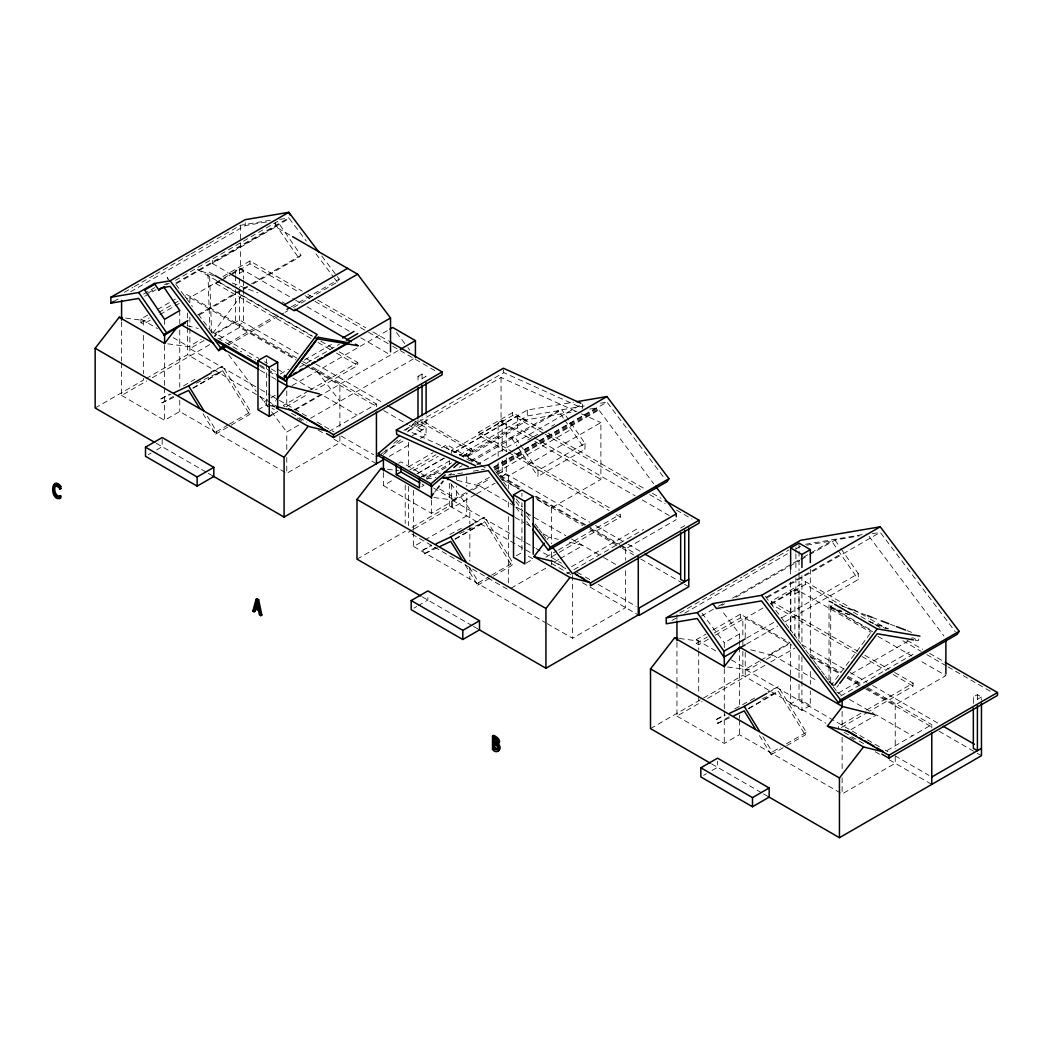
<?xml version="1.0" encoding="UTF-8"?>
<svg xmlns="http://www.w3.org/2000/svg" width="1050" height="1050" viewBox="0 0 1050 1050"><rect width="100%" height="100%" fill="white"/><g stroke="black" fill="none" stroke-linecap="round" stroke-linejoin="round"><path stroke-width="0.75" stroke-dasharray="5 3.75" d="M915.141 640.185L918.278 640.71L919.406 637.652M203.031 413.779L215.578 434.162L216.694 431.484L228.047 424.935M231.184 425.145L249.637 414.488L250.753 411.823L222.705 366.253L210.984 371.766M465.124 564.808L477.671 585.191L478.787 582.514L490.14 575.964M493.277 576.174L511.731 565.517L512.846 562.852L484.798 517.283L474.548 522.099M759.478 735.63L771.186 754.648L772.301 751.971L780.806 747.062M786.791 745.631L805.245 734.974L806.361 732.309L778.312 686.739L768.049 691.556M831.233 607.084L830.957 607.74L872.235 631.575L872.511 630.919L831.233 607.084L841.824 611.113M911.229 638.177L913.29 637.836L918.278 640.71M293.527 307.414L337.326 282.122L339.268 279.129L337.326 276.557M212.691 333.322L241.605 295.037M870.253 633.491L831.731 684.508L836.719 687.383L838.701 684.771M274.824 407.072L272.042 405.471L275.835 400.575M434.556 492.214L436.446 489.773M547.155 539.529L549.058 537.075L558.272 539.372M253.26 283.776L298.515 257.657L300.969 255.294L277.528 221.458L175.56 280.324M405.562 430.369L416.706 420.919M378.919 456.041L386.348 449.741M393.776 443.441L399.971 438.191M407.4 431.904L419.777 421.404L472.408 451.789L464.979 458.089M383.408 454.414L401.336 439.202M463.155 456.553L471.817 449.203L420.577 419.619M124.425 292.307L132.917 287.411M134.334 286.584L154.153 275.139M155.571 274.326L189.551 254.704M190.969 253.89L207.966 244.073M209.383 243.259L240.529 225.277L270.913 220.132M113.728 301.507L119.385 298.239M130.699 291.716L245.227 225.593L269.168 221.537M143.614 294.092L154.928 287.556M148.601 292.714L154.258 289.446M144.716 296.257L156.03 289.734M164.509 284.826L167.344 283.198M166.491 284.747L169.234 283.159M175.77 283.119L288.803 217.862L306.272 241.001M176.544 283.566L289.577 218.308M212.349 260.439L212.349 263.471L275.704 226.892L291.204 235.843M150.268 320.158L143.364 324.148L140.923 322.731L140.923 319.016L147.827 315.039M157.474 309.461L175.402 299.106M140.923 322.731L149.205 317.953M158.852 312.388L172.646 304.421M174.024 303.621L178.159 301.232M222.994 276.531L249.979 260.964L302.256 291.139M159.915 314.593L173.709 306.626M175.088 305.826L179.222 303.437M235.489 274.207L235.489 271.005L239.544 268.656L243.613 271.005L243.613 279.024M189.879 302.505L189.879 297.636L222.246 278.946M223.65 278.132L230.685 274.076M232.089 273.262L240.529 268.393L294.276 299.421M312.362 336.328L215.906 280.626L215.906 283.513L220.159 281.059M221.576 280.245L230.094 275.323M231.525 274.496L249.979 263.852L299.434 292.399M243.613 271.005L239.544 273.341L235.489 271.005M197.754 314.882L241.579 289.577M242.996 288.763L250.071 284.681M251.475 283.868L300.969 255.294M199.539 314.803L241.946 290.312M243.364 289.498L247.603 287.044M167.79 343.849L188.724 346.618L201.141 339.439M234.504 322.088L215.198 333.231L258.943 358.483M204.067 340.489L189.879 348.679L259.127 388.658M218.256 332.286L239.544 320.001L298.909 354.27M95.156 407.991L143.364 380.166L143.364 375.362M146.134 378.564L187.504 354.677L276.202 405.891M121.59 362.723L121.59 395.483L146.672 380.992M152.25 377.777L211.168 343.757M219.686 338.848L239.544 327.377L296.087 360.019M227.653 343.573L277.095 315.013M291.231 306.863L339.268 279.129M228.532 344.938L283.631 313.123M285.049 312.309L287.871 310.669M173.88 397.333L162.067 402.885L160.808 399L169.326 394.078M183.514 385.888L194.867 379.339M212.769 371.989L222.705 366.253M162.067 402.885L173.421 396.336M192.898 387.949L222.705 370.742L249.637 414.488M193.082 388.238L222.876 371.031M121.59 395.483L164.574 420.302L179.747 411.534L285.351 472.513M280.179 374.076L288.697 369.167M304.316 360.137L332.719 343.744M299.539 367.224L339.294 344.269M148.273 454.716L151.056 453.101M156.621 449.899L162.173 446.683L162.173 439.058M275.231 395.338L264.049 401.796L273.984 407.531M292.005 385.652L388.566 329.91M229.464 424.108L250.753 411.823M215.578 434.162L229.766 425.959M257.985 409.841L266.398 404.998L270.624 407.439M308.503 390.967L283.172 405.589L285.967 407.203M309.908 390.154L357.761 362.526L357.761 365.413L315.538 389.799M273.473 413.936L277.673 411.508L272.029 408.253M285.981 406.862L308.503 393.855M294.184 409.815L321.024 394.327L357.131 415.17M295.155 410.064L398.829 350.201M286.768 449.492L286.768 432.009L300.746 423.938M310.524 418.294L415.419 357.735M417.992 376.359L422.048 374.023L426.103 376.359L422.048 378.709L417.992 376.359L417.992 382.777M328.886 431.484L376.438 404.027L376.438 407.256M403.777 430.356L503.751 372.632L582.737 408.306L582.343 403.896L476.739 464.861M575.558 411.127L501.06 377.488L408.516 430.92L481.517 463.89M417.992 419.685L417.992 427.704L422.048 425.368M383.526 452.288L404.814 440.002M411.915 435.908L426.103 427.704L414.803 421.181M389.209 456.383L411.915 443.271M420.433 438.362L426.103 435.081L426.103 414.868M398.619 463.208L400.929 461.869L424.042 475.204L424.042 478.078M408.292 467.001L433.112 452.668M441.381 447.891L446.906 444.714L480.808 464.284M409.671 469.928L435.868 454.794M383.408 472.461L383.408 485.586L394.564 479.141M506.94 451.553L478.564 435.173L478.564 432.285L512.649 412.611L546.538 432.18M413.49 470.544L438.309 456.212M498.159 456.343L498.159 422.651L502.215 420.302L506.271 422.651L506.271 451.526M451.684 453.548L451.684 450.292L501.06 421.785L529.187 438.021M478.564 435.173L512.649 415.498L543.716 433.44M417.086 473.681L443.927 458.181M453.823 452.471L527.297 410.051L573.497 402.229M417.821 473.471L444.465 458.089M454.283 452.419L517.387 415.984L526.299 421.129L463.194 457.564M506.271 422.651L502.215 424.988L498.159 422.651M421.719 476.542L424.042 475.204M422.73 476.333L449.584 460.832M459.467 455.123L527.297 415.971L558.285 410.721L563.811 418.701M426.221 477.396L451.461 462.827M462.683 456.356L525.788 419.921L576.936 411.246M426.733 478.616L447.773 466.476M532.993 436.879L517.387 427.875L466.725 457.117L479.496 464.494M421.719 486.609L424.042 485.271L421.326 483.709M459.296 467.303L462.105 465.675M470.544 460.806L509.906 438.073L514.802 436.984L519.448 443.691M509.906 438.073L558.285 410.721M448.547 475.125L451.539 473.511M471.096 462.118L561.737 409.789L585.952 405.681M527.822 440.002L532.048 437.561M533.452 436.748L537.679 434.319M551.762 426.182L554.571 424.554M493.749 467.106L596.124 407.991L598.447 409.342L653.638 483.696M493.92 467.381L606.952 402.124L665.07 479.089M494.261 468.313L596.636 409.211M494.681 469.258L598.447 409.342M494.681 470.177L598.447 410.261M496.768 472.369L569.192 430.566M489.458 477.238L477.041 484.404L515.064 506.349M475.256 494.589L452.537 507.701L452.537 500.325L466.738 492.135M468.156 491.321L490.862 478.209M497.962 474.114L502.215 471.647L589.837 522.244M383.408 485.586L431.484 513.345L456.606 498.842L456.606 486.189M433.978 497.529L454.913 500.299L467.329 493.133M472.841 489.943L479.745 485.966L453.613 479.456M357 559.164L405.208 531.339M412.112 527.349L449.348 505.851L531.996 553.521M412.689 529.725L408.516 532.14L508.344 589.772M414.081 528.924L451.684 507.216L451.684 484.444M476.674 493.776L495.114 483.118M496.414 470.623L508.344 476.004L600.889 422.559L600.889 479.417L551.512 507.924L536.051 498.999M584.994 443.363L584.994 449.282L538.007 476.398L538.007 470.492L584.994 443.363L561.737 409.789M413.621 532.061L413.621 546.499L423.399 540.855M424.804 540.041L466.725 515.839L466.725 493.001M437.456 547.667L424.161 553.914L422.901 550.029L431.419 545.107M449.873 534.463L461.357 528.294M474.863 523.018L484.798 517.283M424.161 553.914L435.514 547.365M454.991 538.965L484.798 521.758L511.731 565.517M455.175 539.267L484.982 522.06M413.962 608.094L416.732 606.493M418.123 605.692L427.849 600.075L427.849 593.972M516.324 555.752L521.929 552.523L521.929 502.792M491.558 575.137L512.846 562.852M477.671 585.191L491.859 576.988M526.207 563.076L533.216 559.033L526.155 554.964M545.842 557.248L557.091 550.738M558.508 549.938L620.432 514.185L620.432 517.072L550.056 557.694M558.849 559.361L554.623 561.803L565.727 568.221M560.267 558.548L582.868 545.501L569.034 542.049M511.127 588.158L547.339 567.262M571.633 566.659L639.791 527.31M566.856 573.733L572.526 570.452M573.956 569.638L643.532 529.476M619.972 545.593L625.643 548.874L676.305 519.619M680.663 528.019L684.718 525.669M547.207 623.634L572.526 638.256L625.643 607.582L625.643 568.444M679.77 612.938L742.074 576.975M743.492 576.148L760.489 566.344M761.906 565.53L777.486 556.539M778.89 555.712L788.812 549.99M671.908 620.511L676.147 618.056M684.639 613.161L789.272 552.759M796.333 548.678L800.572 546.223M701.479 616.074L717.032 607.097M718.449 606.283L722.689 603.829M732.585 598.119L791.976 563.824M793.393 563.01L801.872 558.114M803.289 557.301L831.574 540.973L837.099 548.953M721.836 605.378L724.592 603.789M735.879 597.279L788.288 567.026M789.705 566.199L799.614 560.477M801.032 559.663L808.106 555.581M809.524 554.754L835.013 540.041L859.241 535.933M766.369 597.148L838.779 555.332M767.209 597.634L880.241 532.376L955.251 631.706M708.383 639.201L698.722 644.779L696.281 643.361L696.281 639.647L705.941 634.069M712.832 630.092L740.421 614.171L789.862 642.718L770.556 653.861L817.044 680.702M696.281 643.361L707.319 636.996M714.21 633.019L740.421 617.886L742.862 619.29L742.862 638.505M856.367 653.284L771.251 604.144L771.251 601.256L805.337 581.595L847.717 606.06M715.273 635.224L742.862 619.29M790.847 630.144L790.847 591.636L794.903 589.286L798.958 591.636L798.958 639.765M745.224 637.744L745.224 618.266L763.521 607.701M770.556 603.645L795.887 589.024L870.896 632.323M771.251 604.144L805.337 584.482L846.313 608.134M798.958 591.636L794.903 593.972L790.847 591.636M724.277 647.601L724.277 642.731L739.449 633.977L722.006 610.877M746.576 638.111L774.861 621.784M781.922 617.702L858.283 573.628L840.604 548.1M746.576 644.031L777.683 626.062M784.757 621.981L858.283 579.534L858.283 573.628M759.426 661.119L745.224 669.309L879.493 746.826M760.843 660.293L790.65 643.086M727.492 666.986L748.427 669.756L760.843 662.589M766.356 659.4L773.259 655.423L748.663 649.294M650.514 728.621L742.862 675.308L825.891 723.253M676.948 683.353L676.948 716.113L702.03 701.623M707.608 698.408L765.096 665.214M770.779 661.933L794.903 648.008M729.487 717.819L717.675 723.371L716.415 719.486L724.933 714.564M734.869 708.829L757.798 696.373M768.377 692.475L778.312 686.739M717.675 723.371L729.028 716.822M748.506 708.422L778.312 691.228L805.245 734.974M748.689 708.724L778.496 691.517M790.637 676.253L790.637 703.854L799.037 699.011L810.324 705.521L810.324 690.9M676.948 716.113L724.277 743.439L739.449 734.672L842.126 793.957L895.23 763.284L895.23 756.801M850.999 674.061L907.791 641.274M790.637 703.854L801.924 710.364L810.324 705.521M838.372 693.066L909.379 652.076M840.696 696.045L913.119 654.242M703.631 775.346L706.414 773.732M711.966 770.529L717.531 767.314L717.531 761.224M786.489 743.781L806.361 732.309M771.186 754.648L785.374 746.445M861.039 713.226L838.53 726.233L838.53 729.12M866.67 709.971L913.119 683.169L913.119 686.057L869.492 711.244M841.339 727.492L868.074 712.058M850.959 729.632L876.383 714.958L912.489 735.801M866.933 688.524L895.23 704.865L945.892 675.622L918.999 660.096M973.35 703.421L973.35 697.003L977.406 694.654L981.461 697.003L981.461 700.206M887.066 750.474L931.783 724.658L931.783 727.886M981.461 697.003L977.406 699.339L973.35 697.003M160.808 399L171.058 394.183M196.127 383.224L222.705 370.742M422.901 550.029L431.694 545.895M459.703 533.558L484.798 521.758M716.415 719.486L725.209 715.352M762.077 698.854L778.312 691.228M279.668 219.411L288.803 217.862M600.495 403.213L606.952 402.124M589.719 409.08L596.124 407.991M421.352 476.411L440.475 473.183M426.628 479.049L435.881 477.474M449.846 475.112L456.146 474.049M457.708 473.773L464.008 472.71M473.458 471.109L479.758 470.046M481.333 469.783L484.47 469.245M805.481 544.281L866.224 533.991M872.169 533.741L880.241 532.376M806.781 545.173L831.574 540.973M125.659 318.084L143.364 320.421L143.364 327.351M387.502 469.258L398.777 470.741M679.403 638.505L698.722 641.051L698.722 649.582M187.425 325.776L198.188 328.453M272.042 405.471L275.008 406.206M842.034 605.981L846.444 607.661M853.794 610.444L865.974 615.064M872.064 617.361L879.677 620.248M890.334 624.291L894.902 626.023M907.082 630.63L911.649 632.363M850.067 614.985L830.957 607.74L829.014 601.046L833.201 602.634L830.957 607.74L849.122 614.631M869.098 621.442L888.786 628.911M874.873 624.396L885.478 628.412M214.134 276.006L197.518 269.588L311.916 335.632M232.26 283.001L257.933 292.911M581.516 413.818L600.889 422.559M307.912 294.407L312.152 296.848M317.796 300.116L365.846 327.849M372.908 331.931L388.447 340.909M547.956 432.994L645.409 489.261M652.47 493.329L660.936 498.225M853.374 609.328L868.914 618.306M870.332 619.119L887.289 628.911M907.069 640.329L922.609 649.294M929.67 653.376L943.806 661.539M305.077 295.667L313.556 300.562M314.974 301.376L367.251 331.551M368.668 332.377L391.283 345.424M392.687 346.238L435.081 370.716M545.134 434.254L642.587 490.508M649.648 494.589L665.175 503.567M676.476 510.09L692.016 519.054M853.374 612.216L880.215 627.716M902.829 640.762L921.191 651.367M926.848 654.636L946.628 666.054M948.045 666.868L991.843 692.16M833.267 603.501L829.014 601.046L829.014 681.293M534.411 437.706L635.158 495.863M642.246 499.958L669.204 515.524M295.693 300.234L301.35 303.502M307.007 306.771L350.844 332.076M360.754 337.798L390.534 354.992M877.971 636.405L911.925 656.014M534.804 441.262L600.889 479.417M282.371 301.954L285.193 303.568M212.349 263.471L227.85 272.409M213.518 274.654L207.848 271.373L209.843 328.44M320.88 341.237L333.637 348.613M339.321 351.881L357.761 362.526M478.564 432.285L512.61 451.933M514.028 452.76L611.914 509.263M771.251 601.256L857.784 651.223M864.885 655.318L888.996 669.244M894.679 672.512L913.119 683.169M215.906 283.513L310.944 338.389M318.045 342.484L330.803 349.86M336.486 353.128L357.761 365.413M508.358 452.366L609.079 510.523M616.166 514.618L620.432 517.072M862.05 656.565L886.161 670.491M893.248 674.586L913.119 686.057M305.97 358.352L314.462 363.248M315.866 364.061L383.709 403.226M595.494 525.499L626.587 543.454M628.005 544.268L640.723 551.617M801.977 644.713L844.371 669.191M850.028 672.459L866.985 682.251M872.642 685.506L939.067 723.857M417.992 427.704L422.048 430.054L422.048 417.217M296.953 358.142L185.062 293.541L185.062 297.255L187.504 298.659M302.636 361.41L306.889 363.877M312.572 367.146L376.438 404.027M500.614 475.716L521.903 488.014M536.091 496.204L585.769 524.882M587.186 525.696L619.828 544.543M621.246 545.37L635.434 553.56M809.734 654.189L840.958 672.21M848.059 676.305L862.247 684.508M867.917 687.776L931.783 724.658M480.926 465.308L486.596 468.589M499.367 475.965L520.643 488.25M534.844 496.44L584.496 525.118M590.179 528.386L618.555 544.779M189.879 297.636L295.956 358.877M311.509 367.854L339.885 384.234L339.885 428.361M745.224 618.266L791.936 645.225M811.742 656.67L840.039 673.011M847.127 677.092L861.276 685.256M301.731 363.274L307.387 366.542M308.805 367.356L376.648 406.521M383.709 410.602L407.741 424.476M409.146 425.289L426.103 435.081M519.173 488.814L502.215 479.023L502.215 460.294M536.143 498.606L582.776 525.538M589.837 529.62L620.931 547.562M622.348 548.376L633.662 554.912M640.723 558.994L683.117 583.472M684.534 584.286L688.774 586.727M810.456 656.985L840.131 674.113M847.192 678.195L864.163 687.986M865.567 688.8L931.993 727.151M939.067 731.233L975.804 752.456M977.222 753.27L981.461 755.711M451.684 450.292L469.967 460.845M502.307 479.509L519.173 489.261M449.348 449.833L446.906 448.429L446.906 444.714M829.014 681.726L833.634 684.39M264.587 361.738L267.409 363.366M277.279 369.075L284.34 373.144M292.806 378.026L312.559 389.432M516.469 507.163L524.947 512.059M526.365 512.872L565.911 535.71M571.567 538.978L602.306 556.723M603.697 557.524L618.975 566.344M836.824 692.121L842.467 695.376M849.542 699.457L873.547 713.317M211.181 331.236L216.248 334.176M217.744 338.048L241.684 351.868M247.314 355.123L255.767 360.006M271.267 368.957L275.494 371.398M259.77 364.954L275.257 373.905M260.282 366.476L267.33 370.532M268.734 371.346L275.783 375.414M260.348 370.401L270.244 376.11M271.661 376.924L275.901 379.378M515.156 517.506L525.039 523.215M526.457 524.029L532.101 527.297M543.401 533.82L549.058 537.075M439.635 489.051L456.606 498.842M140.923 319.016L157.539 328.611M173.132 337.614L188.724 346.618M433.611 488.001L454.913 500.299M696.281 639.647L717.189 651.709M731.391 659.912L748.427 669.756M260.544 389.484L270.441 395.194M271.845 396.008L307.178 416.404M317.074 422.113L334.031 431.904M341.106 435.986L373.603 454.755M452.537 500.325L514.723 536.235M516.141 537.049L524.619 541.944M526.037 542.758L534.516 547.654M535.933 548.467L561.369 563.154M576.909 572.132L583.984 576.214M585.401 577.028L591.045 580.296M598.119 584.378L636.274 606.401M885.15 750.094L887.972 751.721M895.046 755.803L928.961 775.386M554.19 562.065L565.333 568.509M291.559 413.319L306.928 422.205M551.408 563.351L573.694 576.214M844.121 732.336L866.473 745.251M297.281 418.071L303.082 421.417M318.189 430.133L325.723 434.49M334.031 439.281L376.438 463.759M582.566 582.776L638.282 614.933M849.817 737.061L855.606 740.408M875.254 751.761L881.081 755.121M889.166 759.793L931.783 784.389M413.621 546.499L545.803 622.821M156.24 443.258L207.388 472.789M208.228 473.274L213.819 476.503M422.349 596.899L472.067 625.603M473.484 626.417L479.496 629.895M711.598 763.888L762.733 793.419M763.586 793.905L769.164 797.134M701.991 613.226L724.277 642.731M515.839 501.585L522.729 510.707M526.667 515.931L531.589 522.454M515.852 507.176L522.742 516.298M526.68 521.522L531.615 528.045M321.799 255.99L336.354 275.271M315.971 253.851L333.441 276.977M334.412 278.263L337.326 282.122M869.033 536.353L943.924 635.998M765.253 596.256L784.967 622.479M785.951 623.792L788.904 627.729M789.889 629.042L792.842 632.966M793.839 634.279L796.793 638.216M797.777 639.529L800.73 643.466M801.714 644.779L804.668 648.703M805.665 650.016L808.618 653.953M809.603 655.266L812.556 659.19M813.54 660.503L816.493 664.44M817.478 665.753L820.444 669.69M821.428 671.003L824.381 674.927M825.366 676.239L828.319 680.177M829.303 681.489L832.269 685.414M833.254 686.726L836.207 690.664M396.493 332.548L406.901 346.395M407.846 347.655L409.749 350.175M495.666 471.489L498.619 475.427M499.603 476.726L502.569 480.664M503.554 481.976L506.507 485.914M516.364 499.026L522.27 506.887M526.221 512.137L531.143 518.687M535.08 523.937L538.046 527.861M539.031 529.174L541.984 533.111M542.968 534.424L545.921 538.361M317.166 371.123L339.885 401.349M175.836 284.432L192.452 306.521M198.306 314.317L213.938 335.121M228.677 354.729L256.187 391.335M260.124 396.559L267.842 406.822M271.622 411.863L286.768 432.009M450.831 483.591L469.849 509.197L469.849 523.806M835.013 540.041L839.672 546.761M838.018 550.279L858.283 579.534M564.729 420.026L584.994 449.282M520.38 445.029L538.007 470.492M511.298 437.837L516.823 445.817M517.755 447.142L538.007 476.398M274.851 223.506L298.515 257.657M168.893 279.877L167.16 277.384L168.131 280.009M762.943 736.785L772.301 751.971M469.429 567.328L478.787 582.514M207.336 416.299L216.694 431.484M525.788 419.921L526.299 421.129M471.817 449.203L472.408 451.789M503.488 369.692L503.751 372.632M209.632 276.583L211.588 332.692M977.406 694.654L977.406 702.673M895.23 704.865L895.23 748.689M842.126 711.467L842.126 727.637M842.126 737.349L842.126 771.317M842.126 777.788L842.126 793.957M830.707 606.9L830.707 682.277M810.324 569.113L810.324 656.801M810.324 671.423L810.324 684.403M805.337 581.595L805.337 584.482M801.924 575.584L801.924 643.794M801.924 656.775L801.924 679.521M801.924 681.135L801.924 710.364M799.037 543.113L799.037 549.609M799.037 551.224L799.037 570.714M799.037 572.342L799.037 640.539M799.037 655.161L799.037 677.893M799.037 684.39L799.037 699.011M795.887 547.509L795.887 552.287M795.887 553.888L795.887 571.449M795.887 577.841L795.887 589.024M794.903 589.286L794.903 635.814M790.637 569.074L790.637 575.571M790.637 582.054L790.637 630.774M790.637 643.768L790.637 674.625M745.224 652.339L745.224 676.686M742.862 640.106L742.862 644.91M742.862 651.302L742.862 675.308M740.421 614.171L740.421 617.886M739.449 633.977L739.449 638.846M739.449 640.474L739.449 645.343M739.449 646.971L739.449 705.442M739.449 715.181L739.449 718.436M739.449 720.064L739.449 734.672M724.277 668.719L724.277 709.328M724.277 710.955L724.277 743.439M698.722 651.171L698.722 694.391M698.722 695.992L698.722 700.796M676.948 614.578L676.948 619.487M676.948 642.416L676.948 681.726M625.643 548.874L625.643 560.28M572.526 575.374L572.526 638.256M551.512 507.924L551.512 543.703M551.512 551.827L551.512 558.337M551.512 559.965L551.512 564.847M527.297 410.051L527.297 415.971M521.929 493.172L521.929 496.387M517.387 415.984L517.387 427.875M512.649 412.611L512.649 415.498M508.344 476.004L508.344 488.998M508.344 502.005L508.344 510.129M508.344 516.626L508.344 583.275M506.271 457.944L506.271 473.996L502.215 476.333L498.159 473.996L498.159 462.761M502.215 420.302L502.215 454.007M501.06 377.488L501.06 421.785M469.849 525.42L469.849 561.12M469.849 567.617L469.849 578.97M466.725 476.687L466.725 486.478M456.606 475.125L456.606 479.863M449.348 461.042L449.348 464.244M449.348 483.446L449.348 505.851M431.484 500.22L431.484 513.345M422.048 374.023L422.048 380.441M413.621 490.337L413.621 530.46M408.516 442.352L408.516 468.471M408.516 486.426L408.516 525.604M405.208 484.916L405.208 523.333M339.885 436.301L339.885 442.654L286.768 473.327L286.768 457.433M286.768 390.771L286.768 406.862M275.704 222.351L275.704 226.892M266.398 359.074L266.398 362.355M266.398 363.996L266.398 404.998M249.979 260.964L249.979 263.852M245.227 222.639L245.227 225.593M243.613 280.626L243.613 322.35L239.544 324.686L235.489 322.35L235.489 287.044M240.529 225.277L240.529 241.238M240.529 242.839L240.529 268.393M239.544 268.656L239.544 276.675M239.544 278.289L239.544 287.91M239.544 289.393L239.544 327.377M235.489 275.809L235.489 285.442M189.879 317.113L189.879 326.839M189.879 328.466L189.879 356.055M187.504 313.071L187.504 319.476M187.504 321.077L187.504 325.868M187.504 327.469L187.504 354.677M179.747 310.551L179.747 323.584M179.747 330.107L179.747 387.109M179.747 400.142L179.747 411.534M164.574 319.318L164.574 327.456M164.574 345.371L164.574 386.098M164.574 387.726L164.574 420.302M143.364 335.344L143.364 373.761M121.59 321.786L121.59 361.095"/><path stroke-width="1.5" d="M254.113 611.809L254.979 608.541L258.589 610.628L259.442 614.88L260.767 615.654L261.844 615.024L258.654 599.721L257.106 598.815L256.029 599.445L252.84 611.074L254.113 611.809L255.189 611.192L255.767 609.013M255.321 607.215L256.777 601.702L257.854 601.072L256.397 606.585L255.321 607.215L258.234 608.895L259.311 608.278M256.318 601.729L257.106 598.815M53.878 485.284C54.823 481.11 59.509 483.84 60.756 486.347L60.756 488.512C57.789 487.856 53.13 481.281 53.865 490.757C54.114 492.909 54.823 495.311 56.739 496.558C58.538 498.474 61.871 493.461 60.756 498.015C50.242 502.845 50.124 475.033 59.679 486.977L59.679 489.129M498.343 751.144L498.803 747.758L497.7 744.384C500.364 740.788 495.6 737.087 492.502 735.971L492.502 749.438C496.847 755.291 503.357 748.322 498.225 744.017L497.149 744.634M185.391 322.967L164.181 335.213L138.705 298.436L110.893 303.148L110.893 297.229L138.705 292.517L154.35 283.487L158.852 289.984L160.978 287.936L170.113 286.387L218.649 350.648L220.579 347.655L224.818 345.201M532.599 529.344L548.363 550.213L550.305 547.221L668.981 478.695L606.952 396.559L576.686 401.691M668.981 478.695L667.039 481.701L548.363 550.213M666.251 617.859L697.239 612.609L712.884 603.579L716.336 608.567L761.552 600.902L838.543 702.844L840.486 699.851L959.162 631.326L880.241 526.811L800.572 540.304L666.251 617.859L666.251 623.779L697.239 618.529L723.949 657.09L745.159 644.844M959.162 631.326L957.219 634.318L838.543 702.844M214.764 336.144L216.248 334.176M355.504 344.164L358.312 345.791L317.533 338.874L285.639 381.111L283.723 378.788L317.166 334.491L214.948 275.467M834.803 685.059L877.222 628.884L919.971 636.129M839.685 683.458L877.222 633.754L913.566 639.909M154.822 442.444L95.156 407.991L95.156 348.259L119.214 317.231L122.43 317.664M176.899 327.534L164.574 343.429L119.214 317.231M276.78 399.354L287.214 385.901L319.489 393.947M213.058 476.07L284.091 517.072L284.091 457.341L308.149 426.313L327.403 431.104M420.932 596.072L357 559.164L357 499.433L381.058 468.405L384.274 468.838M433.611 493.434L430.762 497.109L381.058 468.405M437.404 488.552L439.294 486.098M441.197 483.656L443.087 481.215M589.247 582.278L569.992 577.487L533.886 556.644L544.32 543.191M479.167 629.698L545.934 668.246L545.934 608.514L569.992 577.487M710.181 763.074L650.514 728.621L650.514 668.889L674.572 637.862L677.788 638.295M882.761 751.734L863.507 746.944L827.4 726.101L842.572 706.532L874.834 714.578M768.416 796.701L839.449 837.703L839.449 777.971L863.507 746.944M164.181 335.213L166.648 332.85L187.845 320.604M445.174 474.876L431.55 486.426L378.919 456.041L378.328 453.456L399.381 435.619M431.55 486.426L430.959 483.84L456.96 461.803M453.836 467.539L458.798 463.339M110.893 297.229L245.227 219.673L288.803 212.297L318.885 252.131M110.893 303.148L113.728 301.507M155.728 283.658L144.703 290.036L164.574 319.318L179.747 310.551L163.485 286.598M154.35 283.487L170.113 280.809L288.803 212.297L289.892 214.896M158.852 289.984L164.351 286.794M284.196 304.946L347.55 268.367M286.991 309.304L289.813 307.676M218.649 350.648L225.711 346.566M390.534 351.776L390.534 317.993L357.617 274.181L294.262 310.761L229.254 273.223M173.998 392.805L188.646 385.928L211.352 372.816M272.081 414.737L269.272 416.351L257.985 409.841L257.985 360.649L266.398 355.792L277.673 362.316L277.673 408.227M59.679 486.977L60.756 486.347M257.985 360.649L269.272 367.159L277.673 362.316M59.574 489.077L60.756 488.512M59.574 496.44L60.756 495.876C55.151 498.264 52.316 485.992 57.225 484.798M145.504 447.169L162.173 437.535L213.819 467.355L213.819 476.503L197.137 486.124L145.504 456.317L145.504 447.169L197.137 476.976L213.819 467.355M342.654 338.008L354.021 331.446M346.395 340.174L357.761 333.611M290.968 375.467L286.768 377.895L283.946 376.267M293.777 373.852L296.586 372.238M299.381 370.611L302.19 368.996M306.403 366.568L309.199 364.941M312.007 363.326L314.816 361.712M317.612 360.084L321.825 357.656M324.634 356.042L390.534 317.993M389.944 329.109L392.713 327.508L415.419 340.62L415.419 357.735M400.221 349.401L415.419 340.62M288.763 408.817L333.48 434.648L442.142 371.91L442.142 374.798L333.48 437.535L326.498 433.492M468.274 466.712L396.742 434.411L396.349 430.001L503.357 368.222L580.847 403.213M376.438 456.383L379.273 454.755M284.091 517.072L383.526 459.664M396.296 464.533L396.296 474.6L400.929 471.936L419.961 482.921M443.651 472.631L488.263 465.071L606.952 396.559M256.029 599.445L257.578 600.337L258.654 599.721M252.84 611.074L253.916 610.457L255.189 611.192M513.529 494.812L524.816 501.336L524.816 563.889L513.529 557.379L513.529 494.812L521.929 489.969L533.216 496.479L533.216 554.229M436.091 543.834L450.739 536.944L473.445 523.845M524.816 501.336L533.216 496.479M411.18 600.548L427.849 590.927L479.496 620.734L479.496 629.895L462.814 639.516L411.18 609.709L411.18 600.548L462.814 630.367L479.496 620.734M655.607 486.308L676.305 513.844L572.526 573.759L552.825 547.536M590.415 582.973L699.077 520.249L699.077 523.136L590.415 585.861L590.415 582.973L575.085 574.127M688.774 579.364L639.096 608.042L639.096 615.418L688.774 586.727L688.774 528.019M545.934 668.246L638.282 614.933L638.282 556.815M790.637 569.074L790.637 547.956L799.037 543.113L810.324 549.622L810.324 562.616M790.637 547.956L801.924 554.479L810.324 549.622M492.502 735.971L493.579 735.341C496.676 736.47 501.441 740.158 498.776 743.754L498.225 744.017M493.762 738.229C495.836 738.413 498.921 742.612 496.059 743.413L493.762 742.166L493.762 738.229L494.839 737.599L494.839 741.549L497.136 742.783M493.762 742.166L494.839 741.549M493.762 743.663L494.839 743.046L494.839 748.02L493.762 748.637L493.762 743.663C498.356 743.794 498.96 753.217 493.762 748.637M712.884 603.579L761.552 595.337L880.241 526.811M723.949 657.09L723.949 651.171L745.159 638.925M729.606 713.291L744.253 706.401L766.959 693.302M700.849 767.799L717.531 758.166L769.164 787.986L769.164 797.134L752.496 806.754L700.849 776.947L700.849 767.799L752.496 797.606L769.164 787.986M845.513 730.262L888.838 755.278L997.5 692.541L997.5 695.428L888.838 758.166L881.856 754.123M931.783 777.013L981.461 748.335M839.449 837.703L981.461 755.711L981.461 703.421M178.303 395.259L188.646 390.403L199.684 408.358M440.409 546.289L450.739 541.433L461.79 559.374M733.911 715.746L744.253 710.889L755.291 728.831M444.754 478.012L443.048 478.301L488.263 470.649L513.883 504.564M498.002 749.267L494.839 748.02M276.478 406.573L292.779 410.629M533.886 556.644L553.14 561.435M827.4 726.101L848.124 731.259L856.459 736.076M847.914 608.212L852.324 609.879M867.497 615.628L872.064 617.361M881.199 620.826L888.812 623.713M896.424 626.601L905.559 630.053M396.349 430.001L475.335 465.675M292.609 236.657L357.617 274.181M389.865 341.723L442.142 371.91M665.175 500.666L699.077 520.249M945.223 662.353L997.5 692.541M834.684 604.327L877.222 628.884M295.037 309.251L351.277 341.736M314.724 337.26L317.533 338.874M387.949 405.681L413.385 420.367M644.962 554.059L680.295 574.468M943.307 726.311L974.4 744.266M214.686 338.927L258.353 364.153M276.675 374.719L283.723 378.788M218.006 342.064L258.877 365.663M277.187 376.228L285.639 381.111M181.164 324.673L213.688 343.455M222.167 348.351L258.93 369.574M277.318 380.192L287.214 385.901M445.935 477.54L513.739 516.692M842.572 706.532L739.449 646.997L724.277 666.566L674.572 637.862M378.328 453.456L430.959 483.84M295.549 412.23L321.943 427.468M575.452 573.838L578.222 575.439M581.004 577.041L583.787 578.642M859.241 737.678L862.011 739.279M864.793 740.88L874.519 746.497M877.288 748.099L882.853 751.301M396.296 474.6L419.409 487.948L419.409 477.881M276.202 407.873L308.149 426.313M95.156 348.259L284.091 457.341M357 499.433L545.934 608.514M650.514 668.889L839.449 777.971M256.397 606.585L258.339 607.714M260.518 614.263L261.844 615.024M57.816 485.048L58.8 485.796M761.552 595.337L840.486 699.851M488.263 465.071L513.87 498.973M532.573 523.753L550.305 547.221M170.113 280.809L220.579 347.655M284.826 375.322L286.768 377.895L286.768 387.555M222.784 346.881L225.724 350.805M446.066 477.199L447.969 479.758M697.239 612.609L723.949 651.171M138.705 292.517L166.648 332.85M744.253 706.401L759.544 731.259M450.739 536.944L466.029 561.803M188.646 385.928L203.936 410.773M60.218 487.686L60.651 488.46M53.891 491.256L54.259 492.673M257.578 600.337L260.767 615.654M256.777 601.702L258.234 608.895M977.406 705.758L977.406 750.684L973.35 748.335L973.35 708.225M945.892 640.224L945.892 674.008M931.783 732.729L931.783 784.389M888.838 755.278L888.838 758.166M842.126 700.153L842.126 706.624M801.924 554.479L801.924 567.459M752.496 797.606L752.496 806.754M724.277 655.725L724.277 667.091M684.718 530.355L684.718 581.7L680.663 579.364L680.663 532.822M676.948 621.128L676.948 640.776M676.305 513.844L676.305 516.731M462.814 630.367L462.814 639.516M431.484 485.454L431.484 498.579M426.103 382.777L426.103 413.267M422.048 385.127L422.048 415.616M417.992 387.594L417.992 418.084M400.929 467.617L400.929 471.936M383.408 457.695L383.408 470.82M376.438 412.099L376.438 463.759M333.48 434.648L333.48 437.535M269.272 367.159L269.272 416.351M197.137 476.976L197.137 486.124M164.574 333.979L164.574 343.744M121.59 300.497L121.59 320.145M59.679 496.506L59.679 498.632M318.189 337.26L289.327 375.572L289.327 377.173L348.836 342.812L318.189 337.26"/></g></svg>
